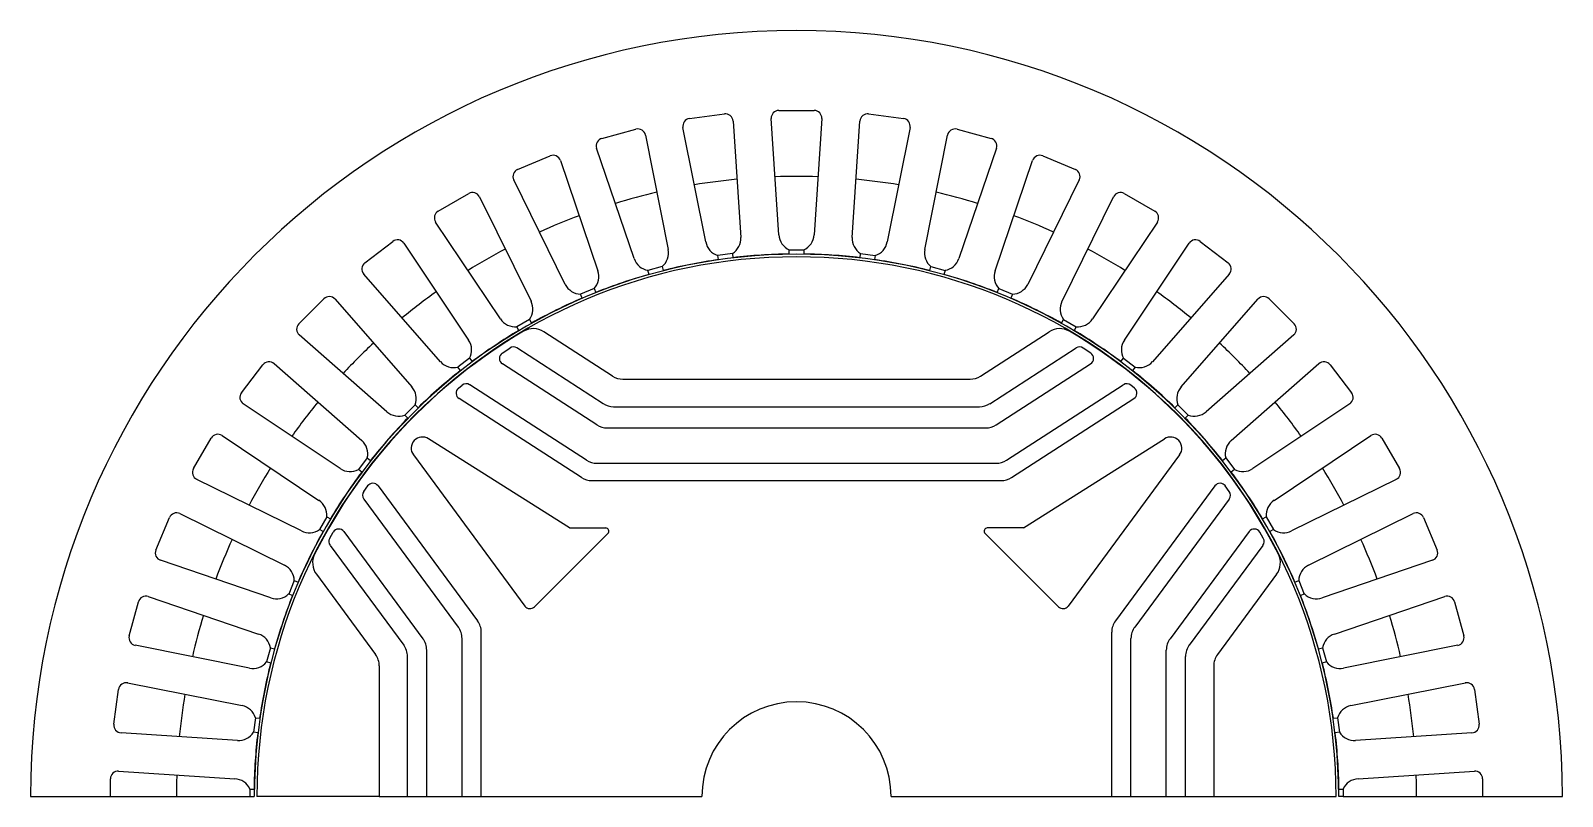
# Model space of a CAD drawing. Extents: x -120 to 120, y 0 to 120.
import ezdxf

# ---------------------------------------------------------------- set-up
doc = ezdxf.new("R2010")
doc.units = 0
doc.header["$MEASUREMENT"] = 0
doc.layers.add('DEFAULT', color=7, linetype='CONTINUOUS')
doc.layers.add('LAYER1', color=7, linetype='CONTINUOUS')

msp = doc.modelspace()

# ---------------------------------------------------------------- linework, layer by layer
at = {"layer": 'DEFAULT', "linetype": 'Continuous'}
for p, q in [((-120, 0), (-107.5, 0)), ((-107.5, 0), (-97.16, 0)), ((-97.16, 0), (-85.65, 0)), ((-65.39, 0), (-84.55, 0)), ((-65.39, 0), (-60.96, 0)), ((-60.96, 0), (-57.94, 0)), ((-57.94, 0), (-52.41, 0)), ((-52.41, 0), (-49.39, 0)), ((-49.39, 0), (-14.82, 0)), ((14.82, 0), (49.39, 0)), ((49.39, 0), (52.41, 0)), ((52.41, 0), (57.94, 0)), ((57.94, 0), (60.96, 0)), ((60.96, 0), (65.39, 0)), ((65.39, 0), (84.55, 0)), ((85.65, 0), (84.95, 0)), ((85.65, 0), (97.16, 0)), ((97.16, 0), (107.5, 0)), ((107.5, 0), (120, 0)), ((-85.65, 0), (-84.95, 0))]:
    msp.add_line(p, q, dxfattribs=at)
at = {"layer": 'DEFAULT'}
for start, end in [(90, 180), (0, 90)]:
    msp.add_arc((0, 0), 120, start, end, dxfattribs=at)
at = {"layer": 'DEFAULT', "linetype": 'Continuous'}
for radius, start, end in [(97.16, 95.5168, 99.4832), (97.16, 88.0168, 91.9832), (97.16, 80.5168, 84.4832), (97.16, 103.0168, 106.9832), (97.16, 73.0168, 76.9832), (97.16, 110.5168, 114.4832), (97.16, 65.5168, 69.4832), (84.95, 0, 180), (84.55, 0, 180), (97.16, 118.0168, 121.9832), (97.16, 58.0168, 61.9832), (97.16, 125.5168, 129.4832), (97.16, 50.5168, 54.4832), (97.16, 133.0168, 136.9832), (97.16, 43.0168, 46.9832), (97.16, 140.5168, 144.4832), (97.16, 35.5168, 39.4832), (97.16, 148.0168, 151.9832), (97.16, 28.0168, 31.9832), (97.16, 155.5168, 159.4832), (97.16, 20.5168, 24.4832), (97.16, 163.0168, 166.9832), (97.16, 13.0168, 16.9832), (97.16, 170.5168, 174.4832), (97.16, 5.5168, 9.4832), (97.16, 178.0168, 180), (97.16, 0, 1.9832)]:
    msp.add_arc((0, 0), radius, start, end, dxfattribs=at)
at = {"layer": 'LAYER1'}
for p, q in [((-16.77, 106.22), (-11.29, 106.94)), ((-9.94, 105.83), (-8.74, 87.6)), ((-2.76, 87.99), (-3.96, 106.22)), ((-2.76, 107.5), (0, 107.5)), ((0, 107.5), (2.76, 107.5)), ((3.96, 106.22), (2.76, 87.99)), ((8.74, 87.6), (9.94, 105.83)), ((11.29, 106.94), (16.77, 106.22)), ((-30.49, 103.12), (-25.15, 104.55)), ((-23.67, 103.63), (-20.1, 85.71)), ((-14.23, 86.88), (-17.79, 104.8)), ((17.79, 104.8), (14.23, 86.88)), ((20.1, 85.71), (23.67, 103.63)), ((25.15, 104.55), (30.49, 103.12)), ((-25.44, 84.28), (-31.32, 101.58)), ((31.32, 101.58), (25.44, 84.28)), ((-43.69, 98.26), (-38.59, 100.37)), ((-36.99, 99.65), (-31.12, 82.35)), ((31.12, 82.35), (36.99, 99.65)), ((38.59, 100.37), (43.69, 98.26)), ((-36.23, 80.23), (-44.31, 96.62)), ((44.31, 96.62), (36.23, 80.23)), ((-56.14, 91.72), (-51.36, 94.48)), ((-49.68, 93.97), (-41.6, 77.58)), ((41.6, 77.58), (49.68, 93.97)), ((51.36, 94.48), (56.14, 91.72)), ((-46.39, 74.82), (-56.54, 90.01)), ((56.54, 90.01), (46.39, 74.82)), ((-67.63, 83.6), (-63.25, 86.97)), ((-61.52, 86.68), (-51.37, 71.49)), ((51.37, 71.49), (61.52, 86.68)), ((63.25, 86.97), (67.63, 83.6)), ((-10.04, 85.07), (-12.32, 84.77)), ((-12.23, 84.11), (-12.32, 84.77)), ((-10.04, 85.07), (-9.95, 84.42)), ((-1.15, 84.99), (-1.15, 85.65)), ((-1.15, 85.65), (1.15, 85.65)), ((1.15, 85.65), (1.15, 84.99)), ((9.95, 84.42), (10.04, 85.07)), ((10.04, 85.07), (12.32, 84.77)), ((12.32, 84.77), (12.23, 84.11)), ((-55.76, 68.12), (-67.81, 81.86)), ((-21.06, 83.03), (-23.28, 82.43)), ((-23.11, 81.8), (-23.28, 82.43)), ((-21.06, 83.03), (-20.89, 82.39)), ((20.89, 82.39), (21.06, 83.03)), ((21.06, 83.03), (23.28, 82.43)), ((23.28, 82.43), (23.11, 81.8)), ((67.81, 81.86), (55.76, 68.12)), ((-31.71, 79.57), (-33.84, 78.69)), ((-31.71, 79.57), (-31.46, 78.96)), ((31.46, 78.96), (31.71, 79.57)), ((31.71, 79.57), (33.84, 78.69)), ((-77.97, 74.06), (-74.06, 77.97)), ((-72.31, 77.91), (-60.26, 64.17)), ((-33.59, 78.08), (-33.84, 78.69)), ((33.84, 78.69), (33.59, 78.08)), ((60.26, 64.17), (72.31, 77.91)), ((74.06, 77.97), (77.97, 74.06)), ((-41.83, 74.75), (-43.82, 73.6)), ((-41.83, 74.75), (-41.5, 74.18)), ((41.5, 74.18), (41.83, 74.75)), ((41.83, 74.75), (43.82, 73.6)), ((-64.17, 60.26), (-77.91, 72.31)), ((-43.49, 73.03), (-43.82, 73.6)), ((-28.84, 65.87), (-39.6, 72.81)), ((28.84, 65.87), (39.6, 72.81)), ((43.82, 73.6), (43.49, 73.03)), ((77.91, 72.31), (64.17, 60.26)), ((-46.1, 69.47), (-44.92, 70.26)), ((-30.3, 61.54), (-43.81, 70.27)), ((30.3, 61.54), (43.81, 70.27)), ((46.1, 69.47), (44.92, 70.26)), ((-86.97, 63.25), (-83.6, 67.63)), ((-81.86, 67.81), (-68.12, 55.76)), ((-51.23, 68.65), (-53.05, 67.25)), ((-52.65, 66.73), (-53.05, 67.25)), ((-51.23, 68.65), (-50.83, 68.13)), ((-31.28, 58.22), (-46.09, 67.79)), ((31.28, 58.22), (46.09, 67.79)), ((50.83, 68.13), (51.23, 68.65)), ((51.23, 68.65), (53.05, 67.25)), ((53.05, 67.25), (52.65, 66.73)), ((68.12, 55.76), (81.86, 67.81)), ((83.6, 67.63), (86.97, 63.25)), ((-27.2, 65.39), (27.2, 65.39)), ((-52.97, 63.96), (-52.4, 64.43)), ((-32.91, 52.69), (-51.21, 64.51)), ((32.91, 52.69), (51.21, 64.51)), ((52.97, 63.96), (52.4, 64.43)), ((-71.49, 51.37), (-86.68, 61.52)), ((-59.75, 61.38), (-61.38, 59.75)), ((-59.75, 61.38), (-59.29, 60.91)), ((-33.71, 49.98), (-52.87, 62.34)), ((-28.66, 61.06), (28.66, 61.06)), ((33.71, 49.98), (52.87, 62.34)), ((59.29, 60.91), (59.75, 61.38)), ((59.75, 61.38), (61.38, 59.75)), ((86.68, 61.52), (71.49, 51.37)), ((-60.91, 59.29), (-61.38, 59.75)), ((-29.64, 57.74), (29.64, 57.74)), ((61.38, 59.75), (60.91, 59.29)), ((-94.48, 51.36), (-91.72, 56.14)), ((-90.01, 56.54), (-74.82, 46.39)), ((-35.56, 42.07), (-57.67, 56.04)), ((35.56, 42.07), (57.67, 56.04)), ((74.82, 46.39), (90.01, 56.54)), ((91.72, 56.14), (94.48, 51.36)), ((-67.25, 53.05), (-68.65, 51.23)), ((-67.25, 53.05), (-66.73, 52.65)), ((-60.03, 53.51), (-42.56, 29.83)), ((60.03, 53.51), (42.56, 29.83)), ((66.73, 52.65), (67.25, 53.05)), ((67.25, 53.05), (68.65, 51.23)), ((-68.13, 50.83), (-68.65, 51.23)), ((-31.27, 52.21), (31.27, 52.21)), ((68.65, 51.23), (68.13, 50.83)), ((-77.58, 41.6), (-93.97, 49.68)), ((-67.81, 47.79), (-67.19, 48.64)), ((-65.57, 48.65), (-49.98, 27.52)), ((-32.07, 49.49), (32.07, 49.49)), ((65.57, 48.65), (49.98, 27.52)), ((67.81, 47.79), (67.19, 48.64)), ((93.97, 49.68), (77.58, 41.6)), ((-67.81, 46.6), (-53, 26.53)), ((67.81, 46.6), (53, 26.53)), ((-100.37, 38.59), (-98.26, 43.69)), ((-96.62, 44.31), (-80.23, 36.23)), ((-73.6, 43.82), (-74.75, 41.83)), ((-73.6, 43.82), (-73.03, 43.49)), ((73.03, 43.49), (73.6, 43.82)), ((73.6, 43.82), (74.75, 41.83)), ((80.23, 36.23), (96.62, 44.31)), ((98.26, 43.69), (100.37, 38.59)), ((-74.18, 41.5), (-74.75, 41.83)), ((-73.14, 40.44), (-72.59, 41.39)), ((-70.91, 41.49), (-58.53, 24.71)), ((-29.54, 41.21), (-41.04, 29.71)), ((-35.56, 42.07), (-29.9, 42.07)), ((29.54, 41.21), (41.04, 29.71)), ((35.56, 42.07), (29.9, 42.07)), ((70.91, 41.49), (58.53, 24.71)), ((73.14, 40.44), (72.59, 41.39)), ((74.75, 41.83), (74.18, 41.5)), ((-73.08, 39.34), (-61.55, 23.72)), ((73.08, 39.34), (61.55, 23.72)), ((-82.35, 31.12), (-99.65, 36.99)), ((99.65, 36.99), (82.35, 31.12)), ((-78.69, 33.84), (-79.57, 31.71)), ((-78.69, 33.84), (-78.08, 33.59)), ((-75.23, 34.8), (-65.96, 22.24)), ((75.23, 34.8), (65.96, 22.24)), ((78.08, 33.59), (78.69, 33.84)), ((78.69, 33.84), (79.57, 31.71)), ((-101.58, 31.32), (-84.28, 25.44)), ((-78.96, 31.46), (-79.57, 31.71)), ((79.57, 31.71), (78.96, 31.46)), ((84.28, 25.44), (101.58, 31.32)), ((-104.55, 25.15), (-103.12, 30.49)), ((103.12, 30.49), (104.55, 25.15)), ((-52.41, 0), (-52.41, 24.74)), ((-49.39, 0), (-49.39, 25.73)), ((49.39, 0), (49.39, 25.73)), ((52.41, 0), (52.41, 24.74)), ((-85.71, 20.1), (-103.63, 23.67)), ((-82.43, 23.28), (-83.03, 21.06)), ((-82.44, 23.28), (-81.8, 23.11)), ((-60.96, 0), (-60.96, 21.93)), ((-57.94, 0), (-57.94, 22.92)), ((57.94, 0), (57.94, 22.92)), ((60.96, 0), (60.96, 21.93)), ((81.8, 23.11), (82.43, 23.28)), ((82.43, 23.28), (83.03, 21.06)), ((103.63, 23.67), (85.71, 20.1)), ((-82.39, 20.89), (-83.03, 21.06)), ((-65.37, 20.44), (-65.39, 0)), ((65.37, 20.44), (65.39, 0)), ((83.03, 21.06), (82.39, 20.89)), ((-104.8, 17.79), (-86.88, 14.23)), ((86.88, 14.23), (104.8, 17.79)), ((-106.94, 11.29), (-106.22, 16.77)), ((106.22, 16.77), (106.94, 11.29)), ((-84.77, 12.32), (-85.07, 10.04)), ((-84.77, 12.32), (-84.11, 12.23)), ((84.11, 12.23), (84.77, 12.32)), ((84.77, 12.32), (85.07, 10.04)), ((-87.6, 8.74), (-105.83, 9.94)), ((-84.42, 9.95), (-85.07, 10.04)), ((85.07, 10.04), (84.42, 9.95)), ((105.83, 9.94), (87.6, 8.74)), ((-107.5, 0), (-107.5, 2.76)), ((-106.22, 3.96), (-87.99, 2.76)), ((87.99, 2.76), (106.22, 3.96)), ((107.5, 2.76), (107.5, 0)), ((-85.65, 1.15), (-84.99, 1.15)), ((-85.65, 1.15), (-85.65, 0)), ((84.99, 1.15), (85.65, 1.15)), ((85.65, 1.15), (85.65, 0))]:
    msp.add_line(p, q, dxfattribs=at)
for centre, radius, start, end in [((-16.61, 105.03), 1.2, 97.5, 191.25), ((-11.14, 105.75), 1.2, 3.75, 97.5), ((-2.76, 106.3), 1.2, 90, 183.75), ((2.76, 106.3), 1.2, 356.25, 90), ((11.14, 105.75), 1.2, 82.5, 176.25), ((16.61, 105.03), 1.2, 348.75, 82.5), ((-24.84, 103.39), 1.2, 11.25, 105), ((24.84, 103.39), 1.2, 75, 168.75), ((-30.18, 101.96), 1.2, 105, 198.75), ((30.18, 101.96), 1.2, 341.25, 75), ((-38.13, 99.27), 1.2, 18.75, 112.5), ((38.13, 99.27), 1.2, 67.5, 161.25), ((-43.23, 97.15), 1.2, 112.5, 206.25), ((43.23, 97.15), 1.2, 333.75, 67.5), ((-50.76, 93.44), 1.2, 26.25, 120), ((50.76, 93.44), 1.2, 60, 153.75), ((-55.54, 90.68), 1.2, 120, 213.75), ((55.54, 90.68), 1.2, 326.25, 60), ((-62.52, 86.02), 1.2, 33.75, 127.5), ((-11.51, 87.42), 2.77, 191.25, 252.9915), ((-11.51, 87.42), 2.77, 302.0085, 3.75), ((0, 88.17), 2.77, 183.75, 245.4915), ((0, 88.17), 2.77, 294.5085, 356.25), ((11.51, 87.42), 2.77, 176.25, 237.9915), ((11.51, 87.42), 2.77, 287.0085, 348.75), ((62.52, 86.02), 1.2, 52.5, 146.25), ((-22.82, 85.17), 2.77, 198.75, 260.4915), ((-22.82, 85.17), 2.77, 309.5085, 11.25), ((0, 0), 85, 98.2752, 104.2248), ((0, 0), 85, 90.7752, 96.7248), ((0, 0), 85, 83.2752, 89.2248), ((0, 0), 85, 75.7752, 81.7248), ((22.82, 85.17), 2.77, 168.75, 230.4915), ((22.82, 85.17), 2.77, 279.5085, 341.25), ((-66.9, 82.65), 1.2, 127.5, 221.25), ((-33.74, 81.46), 2.77, 317.0085, 18.75), ((0, 0), 85, 105.7752, 111.7248), ((0, 0), 85, 68.2752, 74.2248), ((33.74, 81.46), 2.77, 161.25, 222.9915), ((66.9, 82.65), 1.2, 318.75, 52.5), ((-33.74, 81.46), 2.77, 206.25, 267.9915), ((33.74, 81.46), 2.77, 272.0085, 333.75), ((-73.21, 77.12), 1.2, 41.25, 135), ((-44.08, 76.36), 2.77, 324.5085, 26.25), ((0, 0), 85, 113.2752, 119.2248), ((0, 0), 85, 60.7752, 66.7248), ((44.08, 76.36), 2.77, 153.75, 215.4915), ((73.21, 77.12), 1.2, 45, 138.75), ((-44.09, 76.36), 2.77, 213.75, 275.4915), ((44.09, 76.36), 2.77, 264.5085, 326.25), ((-77.12, 73.21), 1.2, 135, 228.75), ((0, 0), 84.5, 120.401, 153.3137), ((0, 0), 85, 120.7752, 126.7248), ((-41.23, 70.28), 3.02, 57.1587, 120.401), ((41.23, 70.28), 3.02, 59.599, 122.8413), ((0, 0), 84.5, 26.6863, 59.599), ((0, 0), 85, 53.2752, 59.2248), ((77.12, 73.21), 1.2, 311.25, 45), ((-53.67, 69.95), 2.77, 332.0085, 33.75), ((-44.36, 69.42), 1.01, 57.1587, 123.7105), ((44.36, 69.42), 1.01, 56.2895, 122.8413), ((53.67, 69.95), 2.77, 146.25, 207.9915), ((-82.65, 66.9), 1.2, 48.75, 142.5), ((-53.68, 69.95), 2.77, 221.25, 282.9915), ((-45.54, 68.63), 1.01, 123.7105, 237.1587), ((45.54, 68.63), 1.01, 302.8413, 56.2895), ((53.68, 69.95), 2.77, 257.0085, 318.75), ((82.65, 66.9), 1.2, 37.5, 131.25), ((0, 0), 85, 128.2752, 134.2248), ((-27.2, 68.4), 3.02, 237.1587, 270), ((27.2, 68.4), 3.02, 270, 302.8413), ((0, 0), 85, 45.7752, 51.7248), ((-86.02, 62.52), 1.2, 142.5, 236.25), ((-62.35, 62.35), 2.77, 339.5085, 41.25), ((-52.33, 63.19), 1.01, 129.9003, 237.1587), ((-51.76, 63.66), 1.01, 57.1587, 129.9003), ((51.76, 63.66), 1.01, 50.0997, 122.8413), ((52.33, 63.19), 1.01, 302.8413, 50.0997), ((62.35, 62.35), 2.77, 138.75, 200.4915), ((86.02, 62.52), 1.2, 303.75, 37.5), ((-62.35, 62.35), 2.77, 228.75, 290.4915), ((-28.66, 64.08), 3.02, 237.1587, 270), ((28.66, 64.08), 3.02, 270, 302.8413), ((62.35, 62.35), 2.77, 249.5085, 311.25), ((0, 0), 85, 135.7752, 141.7248), ((-29.64, 60.76), 3.02, 237.1587, 270), ((29.64, 60.76), 3.02, 270, 302.8413), ((0, 0), 85, 38.2752, 44.2248), ((-90.68, 55.54), 1.2, 56.25, 150), ((-69.95, 53.68), 2.77, 347.0085, 48.75), ((-58.61, 54.55), 1.76, 57.7093, 216.4252), ((58.61, 54.55), 1.76, 323.5748, 122.2907), ((69.95, 53.68), 2.77, 131.25, 192.9915), ((90.68, 55.54), 1.2, 30, 123.75), ((-93.44, 50.76), 1.2, 150, 243.75), ((0, 0), 85, 143.2752, 149.2248), ((-69.95, 53.67), 2.77, 236.25, 297.9915), ((-31.27, 55.23), 3.02, 237.1587, 270), ((31.27, 55.23), 3.02, 270, 302.8413), ((0, 0), 85, 30.7752, 36.7248), ((69.95, 53.67), 2.77, 242.0085, 303.75), ((93.44, 50.76), 1.2, 296.25, 30), ((-66.38, 48.05), 1.01, 36.4252, 143.9095), ((-32.07, 52.51), 3.02, 237.1587, 270), ((32.07, 52.51), 3.02, 270, 302.8413), ((66.38, 48.05), 1.01, 36.0905, 143.5748), ((-76.36, 44.09), 2.77, 354.5085, 56.25), ((-67, 47.2), 1.01, 143.9095, 216.4252), ((67, 47.2), 1.01, 323.5748, 36.0905), ((76.36, 44.09), 2.77, 123.75, 185.4915), ((-97.15, 43.23), 1.2, 63.75, 157.5), ((97.15, 43.23), 1.2, 22.5, 116.25), ((0, 0), 85, 150.7752, 156.7248), ((-76.36, 44.08), 2.77, 243.75, 305.4915), ((-71.72, 40.89), 1.01, 36.4252, 150.107), ((-29.9, 41.56), 0.503, 315, 90), ((29.9, 41.56), 0.503, 90, 225), ((71.72, 40.89), 1.01, 29.893, 143.5748), ((0, 0), 85, 23.2752, 29.2248), ((76.36, 44.08), 2.77, 234.5085, 296.25), ((-99.27, 38.13), 1.2, 157.5, 251.25), ((-72.27, 39.94), 1.01, 150.107, 216.4252), ((72.27, 39.94), 1.01, 323.5748, 29.893), ((99.27, 38.13), 1.2, 288.75, 22.5), ((-81.46, 33.74), 2.77, 2.0085, 63.75), ((-72.8, 36.59), 3.02, 153.3137, 216.4252), ((72.8, 36.59), 3.02, 323.5748, 26.6863), ((81.46, 33.74), 2.77, 116.25, 177.9915), ((-101.96, 30.18), 1.2, 71.25, 165), ((-81.46, 33.74), 2.77, 251.25, 312.9915), ((0, 0), 85, 158.2752, 164.2248), ((0, 0), 85, 15.7752, 21.7248), ((81.46, 33.74), 2.77, 227.0085, 288.75), ((101.96, 30.18), 1.2, 15, 108.75), ((-41.75, 30.43), 1.01, 216.4252, 315), ((41.75, 30.43), 1.01, 225, 323.5748), ((-55.43, 24.74), 3.02, 0, 36.4252), ((-52.41, 25.73), 3.02, 0, 36.4252), ((52.41, 25.73), 3.02, 143.5748, 180), ((55.43, 24.74), 3.02, 143.5748, 180), ((-103.39, 24.84), 1.2, 165, 258.75), ((-85.17, 22.82), 2.77, 9.5085, 71.25), ((-60.96, 22.92), 3.02, 0, 36.4252), ((60.96, 22.92), 3.02, 143.5748, 180), ((85.17, 22.82), 2.77, 108.75, 170.4915), ((103.39, 24.84), 1.2, 281.25, 15), ((-68.39, 20.44), 3.02, 359.9482, 36.4252), ((-63.98, 21.93), 3.02, 0, 36.4252), ((63.98, 21.93), 3.02, 143.5748, 180), ((68.39, 20.44), 3.02, 143.5748, 180.0518), ((-85.17, 22.82), 2.77, 258.75, 320.4915), ((0, 0), 85, 165.7752, 171.7248), ((0, 0), 85, 8.2752, 14.2248), ((85.17, 22.82), 2.77, 219.5085, 281.25), ((-105.03, 16.61), 1.2, 78.75, 172.5), ((105.03, 16.61), 1.2, 7.5, 101.25), ((0, 0), 14.82, 0, 180), ((-87.42, 11.51), 2.77, 17.0085, 78.75), ((87.42, 11.51), 2.77, 101.25, 162.9915), ((-105.75, 11.14), 1.2, 172.5, 266.25), ((-87.42, 11.51), 2.77, 266.25, 327.9915), ((0, 0), 85, 173.2752, 179.2248), ((0, 0), 85, 0.7752, 6.7248), ((87.42, 11.51), 2.77, 212.0085, 273.75), ((105.75, 11.14), 1.2, 273.75, 7.5), ((-106.3, 2.76), 1.2, 86.25, 180), ((-88.17, 0), 2.77, 24.5085, 86.25), ((88.17, 0), 2.77, 93.75, 155.4915), ((106.3, 2.76), 1.2, 360, 93.75)]:
    msp.add_arc(centre, radius, start, end, dxfattribs=at)

doc.saveas('drawing.dxf')
